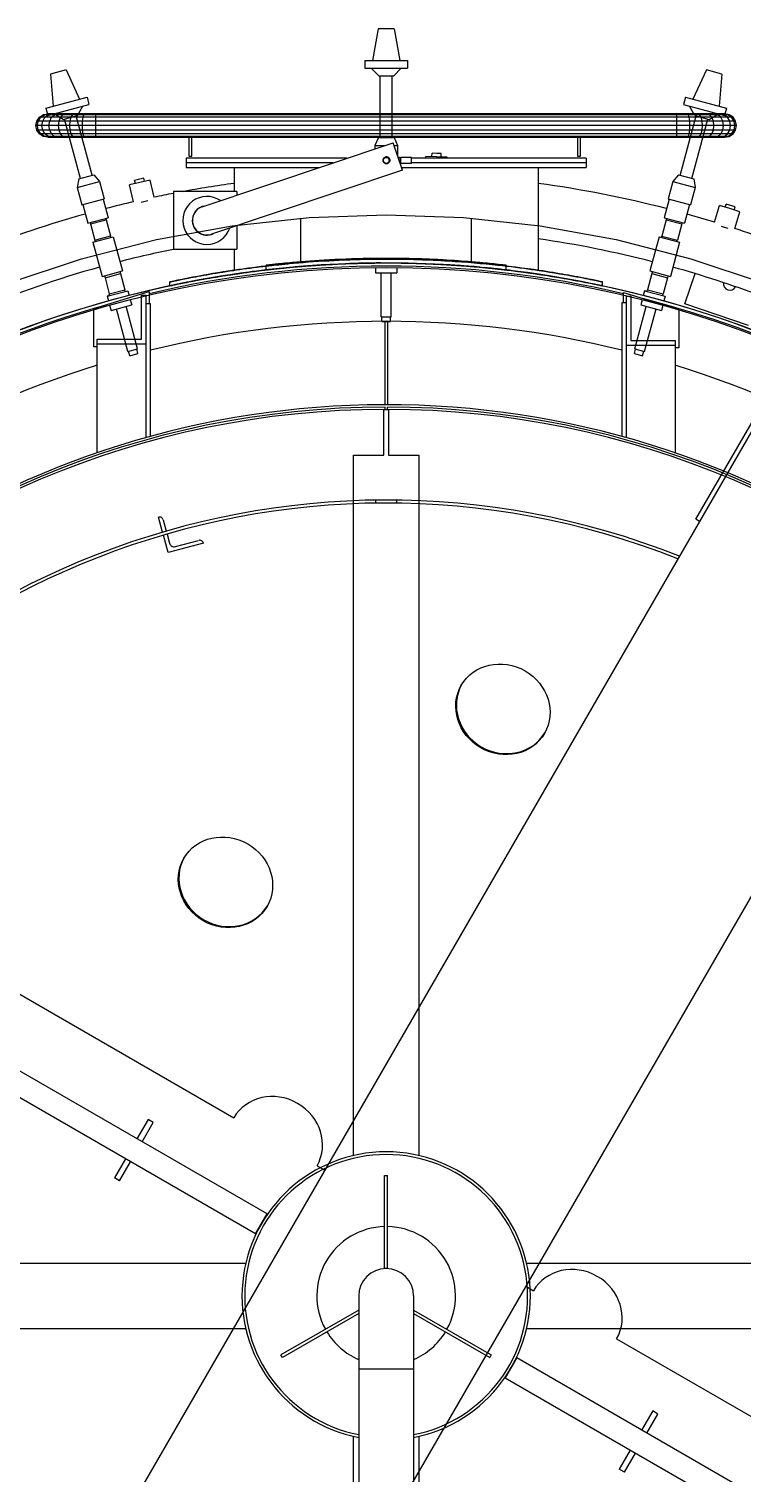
# Model space of a CAD drawing. Header units: metres. Extents: x 0 to 63075, y 0 to 44550.
# Drawn here: x 53980.2 to 54203, y 40315.3 to 40766.7 of the extents above; entities that cross this region are included whole.
import ezdxf

# ---------------------------------------------------------------- set-up
doc = ezdxf.new("R2010")
doc.units = ezdxf.units.M
doc.header["$LTSCALE"] = 75
for name, color, linetype in [('GSB', 7, 'Continuous'), ('ML6', 1, 'Continuous'), ('SL1', 8, 'Continuous')]:
    doc.layers.add(name, color=color, linetype=linetype)

# ---------------------------------------------------------------- blocks, each defined once
blk = doc.blocks.new('A$C6bae614f')
at = {"layer": 'SL1'}
for p, q in [((374353.6, 46291.3), (374342, 46225.4)), ((374387.3, 46291.3), (374353.6, 46291.3)), ((374387.3, 46291.3), (374398.9, 46225.4)), ((373704.2, 46205.8), (373671.7, 46197.1)), ((373704.2, 46205.8), (373732.4, 46145.2)), ((374326, 46225.4), (374414.9, 46225.4)), ((374326, 46225.4), (374326, 46209.6)), ((374326, 46209.6), (374414.9, 46209.6)), ((374354.9, 46193.6), (374339, 46209.6)), ((374386, 46193.6), (374401.9, 46209.6)), ((374414.9, 46225.4), (374414.9, 46209.6)), ((375036.7, 46205.8), (375008.5, 46145.1)), ((375069.2, 46197.1), (375036.7, 46205.8)), ((373671.7, 46197.1), (373677.5, 46130.4)), ((374354.9, 46193.6), (374386, 46193.6)), ((374358, 46065.5), (374357.8, 46193.6)), ((374382.9, 46065.5), (374383.2, 46193.6)), ((375069.2, 46197.1), (375063.3, 46130.4)), ((373662.1, 46126.3), (373747.9, 46149.3)), ((373747.9, 46149.3), (373752, 46134)), ((374993, 46149.3), (374988.9, 46134)), ((374993, 46149.3), (375078.8, 46126.3)), ((373648.7, 46107.4), (373656.6, 46112.7)), ((373651.7, 46107.4), (373659.4, 46112.7)), ((373656.6, 46112.7), (373666, 46114.6)), ((375081.5, 46112.7), (373656.6, 46112.7)), ((373659.4, 46112.7), (373668.5, 46114.6)), ((373660.3, 46107.4), (373667.5, 46112.7)), ((373662.1, 46126.3), (373666.1, 46111)), ((375074.9, 46114.6), (373666, 46114.6)), ((373666.1, 46111), (373752, 46134)), ((373667.5, 46112.7), (373675.9, 46114.6)), ((373674.3, 46107.4), (373680.5, 46112.7)), ((373698.2, 46103.1), (373678.7, 46114.4)), ((373680.5, 46112.7), (373687.8, 46114.6)), ((373692.9, 46107.4), (373697.8, 46112.7)), ((373697.8, 46112.7), (373703.6, 46114.6)), ((373698.2, 46103.1), (373728.2, 46111.1)), ((373715.1, 46107.4), (373718.5, 46112.7)), ((373718.5, 46112.7), (373722.6, 46114.6)), ((373728.2, 46111.1), (373739.5, 46130.7)), ((373739.9, 46107.4), (373741.6, 46112.7)), ((373741.6, 46112.7), (373743.7, 46114.6)), ((373766, 46065.8), (373766, 46114.6)), ((374974.9, 46107.4), (374974.9, 46114.6)), ((374988.9, 46134), (375074.7, 46111)), ((374999.2, 46112.7), (374997.2, 46114.6)), ((375001, 46107.4), (374999.2, 46112.7)), ((375012.7, 46111.1), (375001.4, 46130.6)), ((375012.7, 46111.1), (375042.7, 46103)), ((375022.4, 46112.7), (375018.3, 46114.6)), ((375025.8, 46107.4), (375022.4, 46112.7)), ((375043.1, 46112.7), (375037.3, 46114.6)), ((375042.7, 46103), (375062.2, 46114.3)), ((375048, 46107.4), (375043.1, 46112.7)), ((375060.4, 46112.7), (375053.1, 46114.6)), ((375066.6, 46107.4), (375060.4, 46112.7)), ((375073.4, 46112.7), (375065, 46114.6)), ((375081.5, 46112.7), (375072.4, 46114.6)), ((375080.6, 46107.4), (375073.4, 46112.7)), ((375078.8, 46126.3), (375074.7, 46111)), ((375084.3, 46112.7), (375074.9, 46114.6)), ((375089.2, 46107.4), (375081.5, 46112.7)), ((375081.5, 46112.7), (375084.3, 46112.7)), ((375092.2, 46107.4), (375084.3, 46112.7)), ((373641.6, 46090.2), (373643.4, 46099.5)), ((373643.4, 46080.9), (373641.6, 46090.2)), ((375099.3, 46090.1), (373641.6, 46090.2)), ((373643.4, 46099.5), (373648.7, 46107.4)), ((375097.5, 46099.5), (373643.4, 46099.5)), ((373648.7, 46072.9), (373643.4, 46080.9)), ((375097.5, 46080.8), (373643.4, 46080.9)), ((373644.7, 46090.2), (373646.5, 46099.5)), ((373646.5, 46080.9), (373644.7, 46090.2)), ((373646.5, 46099.5), (373651.7, 46107.4)), ((373651.7, 46072.9), (373646.5, 46080.9)), ((375092.2, 46107.4), (373648.7, 46107.4)), ((373653.9, 46090.2), (373655.6, 46099.5)), ((373655.6, 46080.9), (373653.9, 46090.2)), ((373655.6, 46099.5), (373660.3, 46107.4)), ((373660.3, 46072.9), (373655.6, 46080.9)), ((373668.7, 46090.2), (373670.2, 46099.5)), ((373670.2, 46080.9), (373668.7, 46090.2)), ((373670.2, 46099.5), (373674.3, 46107.4)), ((373674.3, 46072.9), (373670.2, 46080.9)), ((373688.4, 46090.2), (373689.6, 46099.5)), ((373689.6, 46080.9), (373688.4, 46090.2)), ((373689.6, 46099.5), (373692.9, 46107.4)), ((373692.9, 46072.9), (373689.6, 46080.9)), ((373734.3, 45980.1), (373700.9, 46103.8)), ((373712, 46090.2), (373712.8, 46099.5)), ((373712.8, 46080.9), (373712, 46090.2)), ((373712.8, 46099.5), (373715.1, 46107.4)), ((373715.1, 46072.9), (373712.8, 46080.9)), ((373758.4, 45986.6), (373725.5, 46110.4)), ((373738.3, 46090.2), (373738.7, 46099.5)), ((373738.7, 46080.9), (373738.3, 46090.2)), ((373738.7, 46099.5), (373739.9, 46107.4)), ((373739.9, 46072.9), (373738.7, 46080.9)), ((374974.9, 46099.5), (374974.9, 46107.4)), ((374974.9, 46065.8), (374974.9, 46099.5)), ((374982.5, 45986.5), (375015.4, 46110.4)), ((375002.2, 46099.5), (375001, 46107.4)), ((375001, 46072.9), (375002.2, 46080.8)), ((375002.6, 46090.1), (375002.2, 46099.5)), ((375002.2, 46080.8), (375002.6, 46090.1)), ((375006.5, 45980.1), (375040, 46103.8)), ((375028.1, 46099.5), (375025.8, 46107.4)), ((375025.8, 46072.9), (375028.1, 46080.8)), ((375028.9, 46090.1), (375028.1, 46099.5)), ((375028.1, 46080.8), (375028.9, 46090.1)), ((375051.3, 46099.5), (375048, 46107.4)), ((375048, 46072.9), (375051.3, 46080.8)), ((375052.5, 46090.1), (375051.3, 46099.5)), ((375051.3, 46080.8), (375052.5, 46090.1)), ((375070.7, 46099.5), (375066.6, 46107.4)), ((375066.6, 46072.9), (375070.7, 46080.8)), ((375072.2, 46090.1), (375070.7, 46099.5)), ((375070.7, 46080.8), (375072.2, 46090.1)), ((375085.3, 46099.5), (375080.6, 46107.4)), ((375080.6, 46072.9), (375085.3, 46080.8)), ((375087, 46090.1), (375085.3, 46099.5)), ((375085.3, 46080.8), (375087, 46090.1)), ((375094.4, 46099.5), (375089.2, 46107.4)), ((375089.2, 46072.9), (375094.4, 46080.8)), ((375097.5, 46099.5), (375092.2, 46107.4)), ((375092.2, 46072.9), (375097.5, 46080.8)), ((375096.2, 46090.1), (375094.4, 46099.5)), ((375094.4, 46080.8), (375096.2, 46090.1)), ((375099.3, 46090.1), (375097.5, 46099.5)), ((375097.5, 46080.8), (375099.3, 46090.1)), ((373656.6, 46067.7), (373648.7, 46072.9)), ((375092.2, 46072.9), (373648.7, 46072.9)), ((373659.4, 46067.7), (373651.7, 46072.9)), ((373666, 46065.8), (373656.6, 46067.7)), ((375084.3, 46067.6), (373656.6, 46067.7)), ((373668.5, 46065.8), (373659.4, 46067.7)), ((373667.5, 46067.7), (373660.3, 46072.9)), ((373666, 46065.8), (375074.9, 46065.8)), ((373675.9, 46065.8), (373667.5, 46067.7)), ((373680.5, 46067.7), (373674.3, 46072.9)), ((373687.8, 46065.8), (373680.5, 46067.7)), ((373697.8, 46067.7), (373692.9, 46072.9)), ((373703.6, 46065.8), (373697.8, 46067.7)), ((373718.5, 46067.7), (373715.1, 46072.9)), ((373722.6, 46065.8), (373718.5, 46067.7)), ((373741.6, 46067.7), (373739.9, 46072.9)), ((373743.7, 46065.8), (373741.6, 46067.7)), ((373959.6, 46065.8), (373959.6, 46026.7)), ((373966, 46026.7), (373966, 46065.8)), ((373987.8, 45921.2), (374385.1, 46054.5)), ((374354.1, 46065.5), (374346.6, 46048.8)), ((374354.1, 46065.5), (374386.8, 46065.5)), ((374404.3, 45997.3), (374385.1, 46054.5)), ((374386.8, 46065.5), (374394.3, 46048.8)), ((374768.6, 46065.8), (374768.6, 46026.7)), ((374774.9, 46026.7), (374774.9, 46065.8)), ((374997.2, 46065.8), (374999.2, 46067.6)), ((374999.2, 46067.6), (375001, 46072.9)), ((375018.3, 46065.8), (375022.4, 46067.6)), ((375022.4, 46067.6), (375025.8, 46072.9)), ((375037.3, 46065.8), (375043.1, 46067.6)), ((375043.1, 46067.6), (375048, 46072.9)), ((375053.1, 46065.8), (375060.4, 46067.6)), ((375060.4, 46067.6), (375066.6, 46072.9)), ((375065, 46065.8), (375073.4, 46067.6)), ((375072.4, 46065.8), (375081.5, 46067.6)), ((375073.4, 46067.6), (375080.6, 46072.9)), ((375074.9, 46065.8), (375084.3, 46067.6)), ((375081.5, 46067.6), (375089.2, 46072.9)), ((375084.3, 46067.6), (375092.2, 46072.9)), ((374288.6, 46022.1), (373953.9, 46022.1)), ((373953.9, 46022.1), (373953.9, 46003.1)), ((373959.6, 46026.7), (373966, 46026.7)), ((374346.6, 46048.8), (374368.2, 46048.8)), ((374346.6, 46048.8), (374346.6, 46041.6)), ((374376.8, 46017.6), (374376.8, 46021.8)), ((374387, 46048.8), (374394.3, 46048.8)), ((374394.3, 46048.8), (374394.3, 46026.9)), ((374396.1, 46023.8), (374395.4, 46023.8)), ((374396.1, 46023.8), (374400.6, 46023.8)), ((374423.3, 46023.8), (374400.6, 46023.8)), ((374423.3, 46011.3), (374423.3, 46023.8)), ((374786.9, 46022.1), (374423.3, 46022.1)), ((374453.1, 46022.1), (374453.2, 46025.9)), ((374497.2, 46024.4), (374453.2, 46025.9)), ((374465.6, 46025.5), (374465.8, 46032.5)), ((374475.5, 46032.1), (374465.8, 46032.5)), ((374485.1, 46031.8), (374475.5, 46032.1)), ((374484.9, 46024.8), (374485.1, 46031.8)), ((374497.1, 46022.1), (374497.2, 46024.4)), ((374768.6, 46026.7), (374774.9, 46026.7)), ((374786.9, 46022.1), (374786.9, 46003.1)), ((374260.2, 46012.6), (373953.9, 46012.6)), ((373953.9, 46003.1), (374231.8, 46003.1)), ((374404.3, 45997.3), (374007, 45864)), ((374053.9, 46003.1), (374053.9, 45952.6)), ((374364, 46017.6), (374364.3, 46017.6)), ((374364.3, 46020.2), (374364.3, 46017.6)), ((374376.8, 46017.6), (374378, 46017.6)), ((374400.6, 46011.3), (374399.6, 46011.3)), ((374401.2, 46017.6), (374400.5, 46017.6)), ((374423.3, 46011.3), (374400.6, 46011.3)), ((374402.3, 46003.1), (374786.9, 46003.1)), ((374786.9, 46012.6), (374423.3, 46012.6)), ((374686.9, 46003.1), (374686.9, 45788.9)), ((373730.6, 45979.1), (373727.6, 45961.1)), ((373727.6, 45961.1), (373773.7, 45973.4)), ((373727.6, 45961.1), (373737.2, 45925.3)), ((373730.6, 45979.1), (373762.1, 45987.6)), ((373762.1, 45987.6), (373773.7, 45973.4)), ((373773.7, 45973.4), (373783.3, 45937.6)), ((373879.4, 45976.5), (373836.6, 45966.5)), ((373844.7, 45931.5), (373836.6, 45966.5)), ((373865.9, 45980.5), (373847, 45976.1)), ((373848.6, 45969.3), (373847, 45976.1)), ((373867.4, 45973.7), (373865.9, 45980.5)), ((373887.7, 45941), (373879.4, 45976.5)), ((374967.1, 45973.4), (374957.5, 45937.6)), ((374978.8, 45987.5), (374967.1, 45973.4)), ((374967.1, 45973.4), (375013.3, 45961)), ((374978.8, 45987.5), (375010.3, 45979.1)), ((375013.3, 45961), (375003.7, 45925.2)), ((375010.3, 45979.1), (375013.3, 45961)), ((373737.2, 45925.3), (373783.3, 45937.6)), ((373781.5, 45937.1), (373791.9, 45898.4)), ((373860.5, 45931), (373874.7, 45934.3)), ((373927.7, 45952.6), (373927.7, 45832.6)), ((374059.7, 45952.6), (373927.7, 45952.6)), ((374059.7, 45952.6), (374059.7, 45945.3)), ((374959.4, 45937.1), (374949, 45898.3)), ((374957.5, 45937.6), (375003.7, 45925.2)), ((373739, 45925.7), (373749.4, 45887)), ((374209.9, 45898.5), (374370.4, 45904.2)), ((374370.4, 45904.2), (374531, 45898.5)), ((375001.9, 45925.7), (374991.5, 45886.9)), ((375053.8, 45889.2), (375064.2, 45923.6)), ((375085.3, 45917.2), (375064.2, 45923.6)), ((375076, 45920.1), (375078.1, 45926.7)), ((375096.6, 45921.1), (375078.1, 45926.7)), ((375106.3, 45910.8), (375085.3, 45917.2)), ((375094.5, 45914.4), (375096.6, 45921.1)), ((375095.7, 45876), (375106.3, 45910.8)), ((373749.4, 45887), (373791.9, 45898.4)), ((373754.7, 45888.4), (373755.3, 45885.4)), ((373755.3, 45885.4), (373787.6, 45894.1)), ((373755.3, 45885.4), (373764.4, 45851.6)), ((373786.6, 45896.9), (373787.6, 45894.1)), ((373787.6, 45894.1), (373796.6, 45860.3)), ((373892.2, 45852.8), (374050.2, 45881.3)), ((374050.2, 45881.3), (374209.9, 45898.5)), ((374059.7, 45881.7), (374059.7, 45832.6)), ((374192.6, 45806.4), (374192.6, 45896.7)), ((374531, 45898.5), (374690.6, 45881.3)), ((374548.2, 45806.4), (374548.2, 45896.6)), ((374690.6, 45881.3), (374848.7, 45852.8)), ((374953.3, 45894), (374944.3, 45860.2)), ((374949, 45898.3), (374991.5, 45886.9)), ((374954.3, 45896.9), (374953.3, 45894)), ((374953.3, 45894), (374985.6, 45885.4)), ((374985.6, 45885.4), (374976.5, 45851.6)), ((374986.1, 45888.4), (374985.6, 45885.4)), ((375067.2, 45880.9), (375073.6, 45879)), ((375073.6, 45879), (375081.1, 45876.7)), ((373736.5, 45813.1), (373892.2, 45852.8)), ((373760, 45847.4), (373802.5, 45858.7)), ((373760, 45847.4), (373779.1, 45776.2)), ((373764.4, 45851.6), (373796.6, 45860.3)), ((373765.3, 45848.8), (373764.4, 45851.6)), ((373797.2, 45857.3), (373796.6, 45860.3)), ((373802.5, 45858.7), (373821.6, 45787.6)), ((374848.7, 45852.8), (375004.3, 45813.1)), ((374938.4, 45858.7), (374919.3, 45787.6)), ((374938.4, 45858.7), (374980.9, 45847.3)), ((374943.7, 45857.3), (374944.3, 45860.2)), ((374944.3, 45860.2), (374976.5, 45851.6)), ((374980.9, 45847.3), (374961.8, 45776.2)), ((374975.5, 45848.7), (374976.5, 45851.6)), ((373584.1, 45762.4), (373736.5, 45813.1)), ((373927.7, 45832.6), (374059.7, 45832.6)), ((374053.9, 45832.6), (374053.9, 45788.9)), ((375004.3, 45813.1), (375156.7, 45762.4)), ((373779.1, 45776.2), (373821.6, 45787.6)), ((373785.3, 45773.5), (373817.6, 45782.2)), ((373816.3, 45786.2), (373817.6, 45782.2)), ((373817.6, 45782.2), (373826.6, 45748.4)), ((374053.9, 45780.8), (374053.9, 45780.8)), ((374063.5, 45782.2), (374063.3, 45782.2)), ((374063.5, 45782.2), (374063.5, 45782.2)), ((374120.4, 45789.7), (374120.4, 45799.2)), ((374192.6, 45796.9), (374192.6, 45796.9)), ((374348.2, 45794.6), (374348.2, 45783.7)), ((374348.2, 45794.6), (374348.2, 45783.7)), ((374348.2, 45783.7), (374392.7, 45783.7)), ((374359.8, 45692.4), (374359.8, 45783.7)), ((374381.1, 45692.4), (374381.1, 45783.7)), ((374392.7, 45794.6), (374392.7, 45783.7)), ((374392.7, 45794.6), (374392.7, 45783.7)), ((374548.2, 45796.9), (374548.2, 45796.9)), ((374576.3, 45803.9), (374576.3, 45803.9)), ((374613.5, 45790.4), (374615.7, 45790.2)), ((374620.4, 45789.6), (374620.4, 45799.2)), ((374923.3, 45782.1), (374914.3, 45748.3)), ((374919.3, 45787.6), (374961.8, 45776.2)), ((374924.6, 45786.1), (374923.3, 45782.1)), ((374923.3, 45782.1), (374955.6, 45773.5)), ((374992.1, 45719), (375013.5, 45782)), ((373784.4, 45777.6), (373785.3, 45773.5)), ((373785.3, 45773.5), (373794.3, 45739.7)), ((373920.5, 45764.8), (373920.4, 45764.8)), ((373920.4, 45756.6), (373920.4, 45764.8)), ((374045.4, 45779.5), (374045.4, 45779.6)), ((374695.4, 45779.5), (374695.4, 45779.5)), ((374820.4, 45756.6), (374820.4, 45764.7)), ((374820.4, 45756.6), (374820.6, 45756.6)), ((374955.6, 45773.5), (374946.5, 45739.7)), ((374956.5, 45777.6), (374955.6, 45773.5)), ((373762, 45709.5), (373877, 45744.5)), ((373789.9, 45734.9), (373832.9, 45746.4)), ((373795.4, 45736.4), (373789.9, 45734.9)), ((373789.9, 45734.9), (373792.5, 45725.1)), ((373789.9, 45734.9), (373792.5, 45725.1)), ((373794.3, 45739.7), (373826.6, 45748.4)), ((373795.4, 45736.4), (373794.3, 45739.7)), ((373827.3, 45744.9), (373826.6, 45748.4)), ((373827.3, 45744.9), (373832.9, 45746.4)), ((373832.9, 45746.4), (373835.5, 45736.6)), ((373832.9, 45746.4), (373835.5, 45736.6)), ((373838, 45727.5), (373840.8, 45717)), ((373838, 45727.5), (373840.8, 45717)), ((373861.2, 45645.4), (373861.2, 45737.5)), ((373861.2, 45737.5), (373870.7, 45737.5)), ((373870.7, 45440.7), (373870.7, 45737.5)), ((373877, 45744.5), (373877, 45719.2)), ((374860.6, 45721.5), (374860.6, 45443.3)), ((374870.2, 45721.5), (374860.6, 45721.5)), ((374864.2, 45721.5), (374864.2, 45742.4)), ((374864.2, 45742.4), (374979.2, 45707.4)), ((374870.2, 45735), (374879.7, 45735)), ((374870.2, 45440.6), (374870.2, 45735)), ((374879.7, 45735), (374879.7, 45642.9)), ((374902.9, 45727.4), (374900.1, 45716.9)), ((374902.9, 45727.4), (374900.1, 45716.9)), ((374908, 45746.4), (374905.4, 45736.6)), ((374908, 45746.4), (374905.4, 45736.6)), ((374908, 45746.4), (374951, 45734.9)), ((374913.5, 45744.9), (374908, 45746.4)), ((374913.5, 45744.9), (374914.3, 45748.3)), ((374914.3, 45748.3), (374946.5, 45739.7)), ((374945.4, 45736.4), (374946.5, 45739.7)), ((374945.4, 45736.4), (374951, 45734.9)), ((374951, 45734.9), (374948.4, 45725.1)), ((374951, 45734.9), (374948.4, 45725.1)), ((373762, 45629.5), (373762, 45709.5)), ((373795, 45716), (373797.8, 45705.4)), ((373795, 45716), (373797.8, 45705.4)), ((373797.8, 45705.4), (373840.8, 45717)), ((373832.6, 45620.2), (373809, 45708.4)), ((373853.2, 45625.7), (373829.6, 45714)), ((373880.2, 45719.2), (373870.7, 45719.2)), ((373880.2, 45443.3), (373880.2, 45719.2)), ((374359.8, 45692.4), (374381.1, 45692.4)), ((374361.7, 45682.4), (374361.7, 45692.4)), ((374379.2, 45682.4), (374379.2, 45692.4)), ((374887.7, 45625.7), (374911.3, 45713.9)), ((374900.1, 45716.9), (374943.1, 45705.4)), ((374908.2, 45620.2), (374931.9, 45708.4)), ((374945.9, 45715.9), (374943.1, 45705.4)), ((374945.9, 45715.9), (374943.1, 45705.4)), ((374979.2, 45707.4), (374979.2, 45627.4)), ((375124.6, 45674), (374992.1, 45719)), ((374361.7, 45682.4), (374379.2, 45682.4)), ((374367.3, 45682.7), (374367.3, 45509.2)), ((374373.6, 45509.2), (374373.6, 45682.7)), ((375235.9, 45636.2), (373486.8, 42606.9)), ((373769.1, 45645.4), (373861.2, 45645.4)), ((373769.1, 45409.1), (373769.1, 45645.4)), ((373769.1, 45635.9), (373870.7, 45635.9)), ((374870.2, 45633.4), (374971.8, 45633.4)), ((374879.7, 45642.9), (374971.8, 45642.9)), ((374971.8, 45642.9), (374971.8, 45409)), ((373769.1, 45629.5), (373762, 45629.5)), ((373832.6, 45620.2), (373853.2, 45625.7)), ((373837.1, 45611.1), (373834.5, 45620.7)), ((373837.1, 45611.1), (373853.9, 45615.6)), ((373853.9, 45615.6), (373851.4, 45625.2)), ((374886.9, 45615.5), (374889.5, 45625.2)), ((374886.9, 45615.5), (374903.8, 45611)), ((374887.7, 45625.7), (374908.2, 45620.2)), ((374903.8, 45611), (374906.4, 45620.7)), ((374979.2, 45627.4), (374971.8, 45627.4)), ((375015, 45270.6), (375215.2, 45617.4)), ((374365.7, 45499.5), (374375.2, 45499.5)), ((374365.7, 45404.2), (374365.7, 45499.5)), ((374368, 45499.5), (374368, 45504.2)), ((374372.8, 45504.2), (374372.8, 45499.5)), ((374375.2, 45499.5), (374375.2, 45404.2)), ((375654.2, 45394.7), (373905.1, 42365.4)), ((374302.1, 43946.4), (374302.2, 45404.2)), ((374302.2, 45404.2), (374365.7, 45404.2)), ((374375.2, 45404.2), (374438.7, 45404.2)), ((374438.7, 45404.2), (374438.6, 43946.4)), ((374347.9, 45310.4), (374347.9, 45304.1)), ((374392.9, 45304.1), (374392.9, 45310.4)), ((373905, 45243.9), (373896.7, 45275)), ((373906.5, 45269.3), (373912.7, 45246.1)), ((375022.3, 45266.4), (375015, 45270.6)), ((373914.4, 45240), (373919.5, 45220.8)), ((373916.4, 45201.4), (373906.7, 45237.7)), ((373990, 45221.1), (373916.4, 45201.4)), ((373931.7, 45213.8), (373980.2, 45226.7)), ((374122.6, 43825.2), (372953.7, 44500.1)), ((374098.5, 43783.3), (372929.5, 44458.3)), ((373603, 44285.1), (374053.3, 44025)), ((373874.8, 44021.2), (373851.8, 43981.5)), ((373862.8, 43975.2), (373885.8, 44014.9)), ((373885.8, 44014.9), (373874.8, 44021.2)), ((373827.7, 43939.7), (373804.8, 43900)), ((373815.8, 43893.6), (373838.7, 43933.3)), ((374226.5, 43925), (374242.5, 43915.8)), ((373815.8, 43893.6), (373804.8, 43900)), ((374367.2, 43905.1), (374373.5, 43905.1)), ((374367.2, 43711.4), (374367.2, 43905.1)), ((374373.5, 43711.4), (374373.5, 43905.1)), ((374098.5, 43783.3), (374122.6, 43825.2)), ((372620.4, 43722.6), (374078.2, 43722.5)), ((374373.5, 43711.4), (374367.2, 43711.4)), ((374662.5, 43722.5), (376120.4, 43722.4)), ((374313.2, 43654.2), (374313.2, 42274.1)), ((374427.5, 43654.2), (374427.5, 42274.1)), ((374660.8, 43674.3), (374676.8, 43665)), ((374313.2, 43624.9), (374151.5, 43531.6)), ((374313.2, 43617.6), (374154.7, 43526.1)), ((374427.5, 43624.9), (374589.2, 43531.6)), ((374427.5, 43617.6), (374586, 43526.1)), ((374078.2, 43586), (372620.4, 43586)), ((376120.4, 43585.9), (374662.5, 43586)), ((374850, 43565), (375300.3, 43305)), ((374154.7, 43526.1), (374151.5, 43531.6)), ((374589.2, 43531.6), (374586, 43526.1)), ((374427.5, 43501.8), (374313.2, 43501.8)), ((374642.2, 43525.1), (374618.1, 43483.3)), ((375811.2, 42850.2), (374642.2, 43525.1)), ((375787.1, 42808.4), (374618.1, 43483.3)), ((374925, 43414.8), (374902, 43375.1)), ((374913, 43368.8), (374936, 43408.5)), ((374936, 43408.5), (374925, 43414.8)), ((374302.1, 42274.1), (374302.1, 43362.1)), ((374438.6, 43362.1), (374438.6, 42274.1)), ((374877.9, 43333.3), (374855, 43293.6)), ((374866, 43287.3), (374888.9, 43327)), ((374866, 43287.3), (374855, 43293.6))]:
    blk.add_line(p, q, dxfattribs=at)
for centre, radius in [((374370.6, 46017.6), 6.25), ((374370.4, 43654.2), 2150), ((374370.4, 43654.2), 2140.5)]:
    blk.add_circle(centre, radius, dxfattribs=at)
for centre, radius, start, end in [((374371, 46018), 7.07, 266.4501, 288.4989), ((374370.4, 43654.2), 2337.1, 97.7811, 100.4527), ((374370.4, 43654.2), 2337.1, 75.5375, 82.2151), ((374370.4, 43654.2), 2337.1, 102.9982, 104.4588), ((374370.4, 43654.2), 2337.1, 100.9176, 101.9194), ((373997.4, 45892.6), 50, 55.6498, 341.4509), ((374370.4, 43654.2), 2337.1, 105.5374, 116.9194), ((373997.4, 45892.6), 30.5, 99.9872, 297.1135), ((373997.4, 45892.6), 30.2, 108.5503, 288.5503), ((374370.4, 43654.2), 2337.1, 72.9982, 74.4588), ((374370.4, 43654.2), 2337.1, 68.1208, 71.9194), ((374370.4, 43654.2), 2222.8, 75.5651, 81.8123), ((374370.4, 43654.2), 2222.8, 101.4819, 104.4311), ((374369.5, 43649.5), 2164.3, 88.0096, 88.329), ((374370.4, 43654.2), 2150, 350.9962, 178.8135), ((374370.4, 43654.2), 2222.8, 105.5651, 119.4311), ((374370.4, 43654.2), 2143.5, 76.6809, 103.3057), ((374381.4, 43556.9), 2248, 96.1433, 96.6667), ((374373.8, 43621.1), 2192.8, 95.1529, 96.4361), ((374378.6, 43561.2), 2252.9, 94.7359, 95.1371), ((374362.8, 43743.5), 2060.4, 94.7363, 95.1751), ((374370.2, 43652.6), 2151.7, 84.8036, 87.2645), ((374375.1, 43732.3), 2071.8, 86.225, 86.6726), ((374362.1, 43561.2), 2252.9, 84.8599, 85.2604), ((374367.4, 43620.5), 2193.4, 84.6642, 85.271), ((374366.8, 43620.2), 2193.7, 83.5529, 84.5192), ((374374.9, 43699.3), 2104.7, 83.5668, 84.5083), ((374363.4, 43592), 2212.7, 83.1799, 83.4332), ((374399.6, 43849.8), 1952.3, 81.6479, 81.8075), ((374370.4, 43654.2), 2222.8, 69.4626, 74.4311), ((374533.1, 44433.1), 1354.3, 77.7491, 78.1189), ((375085.6, 45761.1), 13.5, 170.5872, 331.909), ((374370.4, 43654.2), 2143.5, 350.9687, 75.5738), ((374370.4, 43654.2), 2143.5, 106.3021, 165.1114), ((374370.4, 43654.2), 2028.5, 76.0134, 103.9828), ((374370.4, 43654.2), 2028.5, 107.2423, 162.472), ((374370.4, 43654.2), 2028.5, 17.5242, 72.754), ((374370.4, 43654.2), 1855, 311.9258, 226.0971), ((374370.4, 43654.2), 1850, 90.0718, 179.9244), ((374370.4, 43654.2), 1845.2, 90.072, 179.9242), ((374370.4, 43654.2), 1850, 0.0718, 89.9244), ((374370.4, 43654.2), 1845.2, 0.072, 89.9242), ((374370.4, 43654.2), 1656.3, 68.3819, 51.6144), ((374370.4, 43654.2), 1650, 68.4144, 51.5819), ((373898.8, 45267.2), 8, 14.9981, 104.9981), ((373929.2, 45223.4), 10, 194.9981, 284.9981), ((373982.3, 45219), 8, 14.9981, 104.9981), ((374370.4, 43654.2), 300, 280.9801, 259.0162), ((374370.4, 43654.2), 294.3, 281.1943, 258.8019), ((374370.4, 43654.2), 144.3, 91.2586, 208.7376), ((374370.4, 43654.2), 144.3, 331.2586, 88.7376), ((374370.4, 43654.2), 57.1, 359.9981, 179.9981), ((374370.4, 43654.2), 144.3, 211.2586, 246.672), ((374370.4, 43654.2), 144.3, 293.3242, 328.7376)]:
    blk.add_arc(centre, radius, start, end, dxfattribs=at)
for centre, major_axis, ratio, start_param, end_param in [((374396.1, 46017.6), (0, 6.25), 0.704416, 4.712389, 6.283185), ((374400.6, 46017.6), (0, -6.25), 0.086824, 1.570796, 3.141593), ((374370.6, 46011.4), (6.25, 0), 0.302029, 2.276963, 2.334974), ((374370.6, 46011.4), (6.25, 0), 0.302029, 0.676906, 0.864629), ((374396.1, 46017.6), (0, 6.25), 0.704416, 3.870248, 4.712389), ((374396.1, 46017.6), (0, -6.25), 0.704416, 0.728655, 1.570796), ((374400.6, 46017.6), (0, -6.25), 0.086824, 0, 1.570796), ((374614.6, 44877.2), (86.6, -50), 0.92388, 3.154744, 6.270034), ((374037.2, 44517.2), (86.6, -50), 0.92388, 3.154744, 6.270034), ((374139.9, 43975), (-86.6, 50), 0.92388, 3.141593, 6.283185), ((374763.4, 43615), (-86.6, 50), 0.92388, 3.141593, 6.283185)]:
    blk.add_ellipse(centre, major_axis=major_axis, ratio=ratio, start_param=start_param, end_param=end_param, dxfattribs=at)
for centre in [(374613.4, 44875.1), (374036, 44515.1)]:
    blk.add_ellipse(centre, major_axis=(86.6, -50), ratio=0.92388, dxfattribs=at)
for points, knots in [([(374373.2, 46011.3), (374374.5, 46011.7), (374375.7, 46012.6), (374376.5, 46013.7), (374376.8, 46014.1), (374377, 46014.4), (374377.2, 46014.8), (374377.9, 46016), (374378.1, 46017.5), (374377.9, 46018.9), (374377.9, 46019.3), (374377.7, 46019.8), (374377.6, 46020.2), (374377.2, 46021.5), (374376.3, 46022.7), (374375.2, 46023.5), (374374.9, 46023.8), (374374.5, 46024), (374374.1, 46024.2), (374372.9, 46024.8), (374371.4, 46025.1), (374370.1, 46024.9), (374369.6, 46024.8), (374369.2, 46024.7), (374368.7, 46024.6), (374367.5, 46024.2), (374366.3, 46023.3), (374365.4, 46022.2), (374365.1, 46021.8), (374364.9, 46021.5), (374364.7, 46021.1), (374364.1, 46019.9), (374363.8, 46018.4), (374364, 46017), (374364.1, 46016.6), (374364.2, 46016.1), (374364.3, 46015.7), (374364.7, 46014.4), (374365.6, 46013.2), (374366.7, 46012.4), (374367.1, 46012.1), (374367.5, 46011.9), (374367.8, 46011.7), (374369, 46011.1), (374370.5, 46010.8), (374371.9, 46011), (374372.3, 46011.1), (374372.8, 46011.2), (374373.2, 46011.3)], [-42.355672, -42.355672, -42.355672, -42.355672, -38.384623, -38.384623, -38.384623, -37.06094, -37.06094, -37.06094, -33.0903, -33.0903, -33.0903, -31.766754, -31.766754, -31.766754, -27.796114, -27.796114, -27.796114, -26.472567, -26.472567, -26.472567, -22.501519, -22.501519, -22.501519, -21.177836, -21.177836, -21.177836, -17.206787, -17.206787, -17.206787, -15.883104, -15.883104, -15.883104, -11.912465, -11.912465, -11.912465, -10.588918, -10.588918, -10.588918, -6.618278, -6.618278, -6.618278, -5.294732, -5.294732, -5.294732, -1.323683, -1.323683, -1.323683, 0, 0, 0, 0]), ([(374373.2, 46011.3), (374371.9, 46010.8), (374370.4, 46010.8), (374369.1, 46011.2), (374368.7, 46011.3), (374368.2, 46011.5), (374367.8, 46011.7), (374366.6, 46012.2), (374365.6, 46013.3), (374364.9, 46014.5), (374364.7, 46014.9), (374364.5, 46015.3), (374364.3, 46015.7), (374363.9, 46017), (374363.9, 46018.5), (374364.2, 46019.8), (374364.3, 46020.3), (374364.5, 46020.7), (374364.7, 46021.1), (374365.3, 46022.3), (374366.3, 46023.3), (374367.5, 46024), (374367.9, 46024.3), (374368.3, 46024.4), (374368.7, 46024.6), (374370, 46025), (374371.5, 46025.1), (374372.8, 46024.7), (374373.3, 46024.6), (374373.7, 46024.4), (374374.1, 46024.2), (374375.3, 46023.7), (374376.4, 46022.6), (374377.1, 46021.4), (374377.3, 46021), (374377.5, 46020.6), (374377.6, 46020.2), (374378.1, 46018.9), (374378.1, 46017.4), (374377.7, 46016.1), (374377.6, 46015.6), (374377.4, 46015.2), (374377.2, 46014.8), (374376.7, 46013.6), (374375.6, 46012.6), (374374.4, 46011.9), (374374, 46011.6), (374373.6, 46011.5), (374373.2, 46011.3)], [0, 0, 0, 0, 3.971049, 3.971049, 3.971049, 5.294732, 5.294732, 5.294732, 9.265371, 9.265371, 9.265371, 10.588918, 10.588918, 10.588918, 14.559558, 14.559558, 14.559558, 15.883104, 15.883104, 15.883104, 19.854153, 19.854153, 19.854153, 21.177836, 21.177836, 21.177836, 25.148885, 25.148885, 25.148885, 26.472567, 26.472567, 26.472567, 30.443207, 30.443207, 30.443207, 31.766754, 31.766754, 31.766754, 35.737394, 35.737394, 35.737394, 37.06094, 37.06094, 37.06094, 41.031989, 41.031989, 41.031989, 42.355672, 42.355672, 42.355672, 42.355672]), ([(374366.4, 46023.2), (374366, 46022.9), (374365.7, 46022.6), (374365.4, 46022.2), (374365.1, 46021.8), (374364.9, 46021.5), (374364.7, 46021.1)], [23.86288, 23.86288, 23.86288, 23.86288, 25.191261, 25.191261, 25.191261, 26.514032, 26.514032, 26.514032, 26.514032]), ([(374371.5, 46024.9), (374371, 46025), (374370.5, 46025), (374370.1, 46024.9), (374369.6, 46024.8), (374369.2, 46024.7), (374368.7, 46024.6)], [18.562265, 18.562265, 18.562265, 18.562265, 19.88737, 19.88737, 19.88737, 21.211575, 21.211575, 21.211575, 21.211575]), ([(374376.2, 46022.6), (374375.9, 46022.9), (374375.6, 46023.2), (374375.2, 46023.5), (374374.9, 46023.8), (374374.5, 46024), (374374.1, 46024.2)], [13.255983, 13.255983, 13.255983, 13.255983, 14.583757, 14.583757, 14.583757, 15.907739, 15.907739, 15.907739, 15.907739]), ([(374364, 46018.4), (374364, 46018), (374364, 46017.5), (374364, 46017), (374364.1, 46016.6), (374364.2, 46016.1), (374364.3, 46015.7)], [29.170011, 29.170011, 29.170011, 29.170011, 30.494319, 30.494319, 30.494319, 31.817698, 31.817698, 31.817698, 31.817698]), ([(374365.7, 46013.3), (374366, 46013), (374366.3, 46012.7), (374366.7, 46012.4), (374367.1, 46012.1), (374367.5, 46011.9), (374367.8, 46011.7)], [34.469326, 34.469326, 34.469326, 34.469326, 35.7971, 35.7971, 35.7971, 37.121082, 37.121082, 37.121082, 37.121082]), ([(374375.5, 46012.6), (374375.9, 46013), (374376.2, 46013.3), (374376.5, 46013.7), (374376.8, 46014.1), (374377, 46014.4), (374377.2, 46014.8)], [2.614808, 2.614808, 2.614808, 2.614808, 3.977918, 3.977918, 3.977918, 5.300689, 5.300689, 5.300689, 5.300689]), ([(374378, 46017.5), (374378, 46017.9), (374378, 46018.4), (374377.9, 46018.9), (374377.9, 46019.3), (374377.7, 46019.8), (374377.6, 46020.2)], [7.956668, 7.956668, 7.956668, 7.956668, 9.280976, 9.280976, 9.280976, 10.604355, 10.604355, 10.604355, 10.604355]), ([(373920.4, 45764.8), (373919.8, 45764.6), (373931.7, 45767.3), (373954.7, 45771.8), (373966.2, 45774.1), (373980.5, 45776.8), (373997, 45779.7), (374013.6, 45782.6), (374032.3, 45785.7), (374052.2, 45788.7), (374086.9, 45793.9), (374130, 45799.4), (374177.4, 45803.6), (374204.5, 45806.1), (374233, 45808.1), (374261.9, 45809.5), (374290.9, 45811), (374320.3, 45811.8), (374348.8, 45812.2), (374356, 45812.2), (374363.1, 45812.3), (374370.2, 45812.3), (374413, 45812.3), (374457.6, 45811), (374500.6, 45808.3), (374536.4, 45806.2), (374571.1, 45803.1), (374602.9, 45799.7), (374628.4, 45796.9), (374652, 45793.9), (374673.1, 45790.9), (374678.4, 45790.2), (374683.5, 45789.4), (374688.5, 45788.7), (374718.7, 45784.2), (374745.7, 45779.4), (374767, 45775.5), (374784.6, 45772.2), (374798.3, 45769.4), (374807.2, 45767.5), (374814.4, 45766.1), (374818.6, 45765.2), (374820, 45764.9), (374820.4, 45764.8), (374820.6, 45764.7), (374820.6, 45764.7), (374820.6, 45764.7), (374817.8, 45765.3), (374812, 45766.6)], [0, 0, 0, 0, 170.05271, 170.05271, 170.05271, 255.079064, 255.079064, 255.079064, 340.105419, 340.105419, 340.105419, 488.891654, 488.891654, 488.891654, 573.912359, 573.912359, 573.912359, 658.933065, 658.933065, 658.933065, 680.188241, 680.188241, 680.188241, 807.719299, 807.719299, 807.719299, 913.995181, 913.995181, 913.995181, 999.015887, 999.015887, 999.015887, 1020.271063, 1020.271063, 1020.271063, 1147.810595, 1147.810595, 1147.810595, 1254.093539, 1254.093539, 1254.093539, 1339.119894, 1339.119894, 1339.119894, 1360.376482, 1360.376482, 1360.376482, 1446.186735, 1446.186735, 1446.186735, 1446.186735]), ([(374811.9, 45766.6), (374816.2, 45765.7), (374818.9, 45765.1), (374820, 45764.9), (374820.4, 45764.8), (374820.6, 45764.7), (374820.6, 45764.7), (374820.7, 45764.7), (374814.4, 45766.1), (374801.4, 45768.8), (374790.5, 45771), (374775, 45774.1), (374755.8, 45777.5), (374740.4, 45780.3), (374722.6, 45783.4), (374703.5, 45786.4), (374698.8, 45787.1), (374693.9, 45787.9), (374688.9, 45788.6), (374658.9, 45793.1), (374623, 45797.8), (374583.5, 45801.7), (374550.6, 45805), (374515.1, 45807.7), (374478.9, 45809.5), (374450, 45811), (374420.6, 45811.8), (374392, 45812.2), (374384.9, 45812.2), (374377.8, 45812.3), (374370.7, 45812.3), (374327.9, 45812.3), (374283.3, 45811), (374240.3, 45808.3), (374204.5, 45806.2), (374169.8, 45803.1), (374137.9, 45799.7), (374112.5, 45796.9), (374088.8, 45793.9), (374067.7, 45790.9), (374062.5, 45790.2), (374057.4, 45789.4), (374052.3, 45788.7), (374022.2, 45784.2), (373995.1, 45779.5), (373973.9, 45775.5), (373956.2, 45772.2), (373942.6, 45769.4), (373933.6, 45767.6), (373926.5, 45766.1), (373922.3, 45765.2), (373920.9, 45764.9), (373920.6, 45764.9), (373920.4, 45764.8), (373920.4, 45764.8)], [-1446.185661, -1446.185661, -1446.185661, -1446.185661, -1381.633071, -1381.633071, -1381.633071, -1360.376482, -1360.376482, -1360.376482, -1232.83695, -1232.83695, -1232.83695, -1126.554007, -1126.554007, -1126.554007, -1041.527652, -1041.527652, -1041.527652, -1020.271063, -1020.271063, -1020.271063, -892.740005, -892.740005, -892.740005, -786.464123, -786.464123, -786.464123, -701.443418, -701.443418, -701.443418, -680.188241, -680.188241, -680.188241, -552.657183, -552.657183, -552.657183, -446.381301, -446.381301, -446.381301, -361.360595, -361.360595, -361.360595, -340.105419, -340.105419, -340.105419, -212.565887, -212.565887, -212.565887, -106.282943, -106.282943, -106.282943, -21.256589, -21.256589, -21.256589, 0, 0, 0, 0]), ([(374620.4, 45799.2), (374620.8, 45799.1), (374614.2, 45800), (374601.4, 45801.3), (374595, 45802), (374587.1, 45802.9), (374577.9, 45803.7), (374568.7, 45804.6), (374558.3, 45805.6), (374547.2, 45806.5), (374530.6, 45807.9), (374510.7, 45809.3), (374488.7, 45810.5), (374474.1, 45811.3), (374458.6, 45812), (374442.6, 45812.5), (374426.7, 45813.1), (374410.4, 45813.4), (374394.3, 45813.6), (374386.3, 45813.7), (374378.3, 45813.7), (374370.4, 45813.8), (374338.9, 45813.8), (374305.5, 45813), (374274.7, 45811.6), (374259.3, 45810.9), (374244.5, 45810.1), (374230.9, 45809.2), (374217.3, 45808.3), (374204.8, 45807.4), (374193.6, 45806.5), (374176.9, 45805.1), (374161.9, 45803.7), (374150.2, 45802.5), (374142.3, 45801.7), (374135.9, 45801), (374131.1, 45800.4), (374126.3, 45799.9), (374123.1, 45799.5), (374121.6, 45799.4), (374120.8, 45799.3), (374120.4, 45799.2), (374120.4, 45799.2), (374120.2, 45799.2), (374122.8, 45799.5), (374128, 45800.1)], [-1508.199203, -1508.199203, -1508.199203, -1508.199203, -1413.936463, -1413.936463, -1413.936463, -1366.805094, -1366.805094, -1366.805094, -1319.673724, -1319.673724, -1319.673724, -1248.977103, -1248.977103, -1248.977103, -1201.846023, -1201.846023, -1201.846023, -1154.714942, -1154.714942, -1154.714942, -1131.149402, -1131.149402, -1131.149402, -1036.887241, -1036.887241, -1036.887241, -989.75616, -989.75616, -989.75616, -942.62508, -942.62508, -942.62508, -871.928025, -871.928025, -871.928025, -824.796656, -824.796656, -824.796656, -777.665286, -777.665286, -777.665286, -754.099601, -754.099601, -754.099601, -694.166486, -694.166486, -694.166486, -694.166486]), ([(373920.4, 45756.6), (373919.8, 45756.4), (373931.7, 45759.1), (373954.7, 45763.7), (373966.2, 45766), (373980.5, 45768.7), (373997, 45771.6), (374013.6, 45774.5), (374032.3, 45777.6), (374052.2, 45780.6), (374086.9, 45785.8), (374130, 45791.3), (374177.4, 45795.6), (374204.5, 45798), (374233, 45800.1), (374261.9, 45801.5), (374290.9, 45803), (374320.3, 45803.8), (374348.8, 45804.2), (374356, 45804.2), (374363.1, 45804.3), (374370.2, 45804.3), (374413, 45804.3), (374457.6, 45802.9), (374500.6, 45800.3), (374536.4, 45798.1), (374571.1, 45795.1), (374602.9, 45791.6), (374628.4, 45788.9), (374652, 45785.8), (374673.1, 45782.8), (374678.4, 45782.1), (374683.5, 45781.3), (374688.5, 45780.6), (374718.7, 45776.1), (374745.7, 45771.3), (374767, 45767.3), (374784.6, 45764), (374798.3, 45761.2), (374807.2, 45759.4), (374814.4, 45757.9), (374818.6, 45757), (374820, 45756.7), (374820.4, 45756.6), (374820.6, 45756.6), (374820.6, 45756.6), (374820.6, 45756.6), (374820.6, 45756.6), (374820.6, 45756.6)], [-2720.818551, -2720.818551, -2720.818551, -2720.818551, -2550.761656, -2550.761656, -2550.761656, -2465.733209, -2465.733209, -2465.733209, -2380.704761, -2380.704761, -2380.704761, -2231.915015, -2231.915015, -2231.915015, -2146.892303, -2146.892303, -2146.892303, -2061.869592, -2061.869592, -2061.869592, -2040.613914, -2040.613914, -2040.613914, -1913.079846, -1913.079846, -1913.079846, -1806.801456, -1806.801456, -1806.801456, -1721.778744, -1721.778744, -1721.778744, -1700.523066, -1700.523066, -1700.523066, -1572.980395, -1572.980395, -1572.980395, -1466.694835, -1466.694835, -1466.694835, -1381.666388, -1381.666388, -1381.666388, -1360.409276, -1360.409276, -1360.409276, -1360.15998, -1360.15998, -1360.15998, -1360.15998]), ([(373931, 45767), (373936.7, 45768.2), (373944.6, 45769.9), (373954.7, 45771.8), (373966.2, 45774.1), (373980.5, 45776.8), (373997, 45779.7), (374013.6, 45782.6), (374032.3, 45785.7), (374052.2, 45788.7), (374052.8, 45788.8), (374053.3, 45788.9), (374053.9, 45788.9)], [-2625.012373, -2625.012373, -2625.012373, -2625.012373, -2550.700255, -2550.700255, -2550.700255, -2465.6739, -2465.6739, -2465.6739, -2380.647546, -2380.647546, -2380.647546, -2378.126715, -2378.126715, -2378.126715, -2378.126715]), ([(374053.9, 45788.9), (374023.1, 45784.4), (373995.5, 45779.5), (373973.9, 45775.5), (373956.2, 45772.2), (373942.6, 45769.4), (373933.6, 45767.6), (373932.8, 45767.4), (373931.9, 45767.2), (373931.1, 45767.1)], [2378.389264, 2378.389264, 2378.389264, 2378.389264, 2508.187078, 2508.187078, 2508.187078, 2614.470021, 2614.470021, 2614.470021, 2625.021201, 2625.021201, 2625.021201, 2625.021201]), ([(374045.4, 45779.5), (374045, 45779.4), (374053.5, 45780.8), (374070.2, 45783.2), (374078.5, 45784.4), (374088.8, 45785.8), (374100.7, 45787.3), (374112.7, 45788.8), (374126.2, 45790.4), (374140.6, 45791.9), (374162.2, 45794.3), (374188.1, 45796.7), (374216.6, 45798.7), (374235.7, 45800.1), (374255.8, 45801.3), (374276.5, 45802.2), (374297.2, 45803.1), (374318.4, 45803.7), (374339.4, 45804), (374349.8, 45804.2), (374360.2, 45804.2), (374370.5, 45804.3), (374411.4, 45804.3), (374454.9, 45803), (374494.9, 45800.6), (374514.9, 45799.5), (374534.1, 45798.1), (374551.8, 45796.6), (374569.6, 45795.1), (374585.8, 45793.5), (374600.3, 45791.9), (374622, 45789.6), (374641.5, 45787.1), (374656.8, 45785.1), (374667, 45783.7), (374675.4, 45782.5), (374681.6, 45781.6), (374687.8, 45780.7), (374691.9, 45780.1), (374693.9, 45779.7), (374695, 45779.6), (374695.4, 45779.5), (374695.5, 45779.5)], [0, 0, 0, 0, 122.62641, 122.62641, 122.62641, 183.939614, 183.939614, 183.939614, 245.252819, 245.252819, 245.252819, 337.220972, 337.220972, 337.220972, 398.533073, 398.533073, 398.533073, 459.845175, 459.845175, 459.845175, 490.501226, 490.501226, 490.501226, 613.12543, 613.12543, 613.12543, 674.437532, 674.437532, 674.437532, 735.749633, 735.749633, 735.749633, 827.71944, 827.71944, 827.71944, 889.032645, 889.032645, 889.032645, 950.34585, 950.34585, 950.34585, 980.983435, 980.983435, 980.983435, 980.983435]), ([(374053.9, 45780.8), (374053.9, 45780.8), (374053.9, 45780.8), (374053.9, 45780.8), (374053.7, 45780.8), (374056.3, 45781.2), (374061.5, 45781.9)], [949.905347, 949.905347, 949.905347, 949.905347, 955.263309, 955.263309, 955.263309, 1023.181409, 1023.181409, 1023.181409, 1023.181409]), ([(374137.9, 45791.6), (374120.3, 45789.7), (374104.4, 45787.8), (374091.6, 45786.1), (374081.6, 45784.8), (374073.5, 45783.6), (374067.4, 45782.8), (374061.3, 45781.9), (374057.3, 45781.3), (374055.4, 45781), (374054.4, 45780.9), (374053.9, 45780.8), (374053.9, 45780.8), (374053.8, 45780.8), (374053.8, 45780.8), (374053.9, 45780.8)], [-1181.59755, -1181.59755, -1181.59755, -1181.59755, -1104.524407, -1104.524407, -1104.524407, -1044.819968, -1044.819968, -1044.819968, -985.115529, -985.115529, -985.115529, -955.263309, -955.263309, -955.263309, -949.941464, -949.941464, -949.941464, -949.941464]), ([(374110.5, 45796.5), (374119.8, 45797.7), (374130, 45798.8), (374140.6, 45800), (374148.6, 45800.8), (374157.2, 45801.7), (374166.3, 45802.6)], [-1761.93231, -1761.93231, -1761.93231, -1761.93231, -1716.730944, -1716.730944, -1716.730944, -1682.590379, -1682.590379, -1682.590379, -1682.590379]), ([(374130.4, 45790.8), (374132.9, 45791.1), (374136, 45791.4), (374139.4, 45791.8), (374145.8, 45792.5), (374153.8, 45793.3), (374163, 45794.2), (374172.1, 45795.1), (374182.6, 45796.1), (374193.6, 45797), (374210.2, 45798.3), (374230.2, 45799.8), (374252.2, 45801), (374266.8, 45801.8), (374282.3, 45802.5), (374298.2, 45803), (374314.2, 45803.6), (374330.5, 45803.9), (374346.5, 45804.1), (374354.6, 45804.2), (374362.6, 45804.2), (374370.5, 45804.3), (374401.9, 45804.3), (374435.3, 45803.5), (374466.2, 45802.1), (374481.6, 45801.4), (374496.3, 45800.6), (374510, 45799.7), (374523.6, 45798.8), (374536.1, 45797.9), (374547.2, 45797), (374554.9, 45796.3), (374562.1, 45795.7), (374568.9, 45795.1)], [-685.549696, -685.549696, -685.549696, -685.549696, -659.842522, -659.842522, -659.842522, -612.710745, -612.710745, -612.710745, -565.578968, -565.578968, -565.578968, -494.881744, -494.881744, -494.881744, -447.750262, -447.750262, -447.750262, -400.618779, -400.618779, -400.618779, -377.053038, -377.053038, -377.053038, -282.790073, -282.790073, -282.790073, -235.65859, -235.65859, -235.65859, -188.527107, -188.527107, -188.527107, -156.209285, -156.209285, -156.209285, -156.209285]), ([(374199.8, 45797.5), (374201.6, 45797.6), (374203.7, 45797.8), (374206.1, 45798), (374210.7, 45798.3), (374216.3, 45798.7), (374222.9, 45799.2), (374229.4, 45799.6), (374236.8, 45800.1), (374244.7, 45800.6), (374256.5, 45801.3), (374270.7, 45802), (374286.3, 45802.6), (374294.2, 45802.9), (374302.4, 45803.2), (374310.8, 45803.4)], [584.955312, 584.955312, 584.955312, 584.955312, 603.069661, 603.069661, 603.069661, 636.573554, 636.573554, 636.573554, 670.077448, 670.077448, 670.077448, 720.333209, 720.333209, 720.333209, 745.598398, 745.598398, 745.598398, 745.598398]), ([(374273.1, 45802.1), (374295.1, 45803), (374317.8, 45803.7), (374340.2, 45804), (374350.4, 45804.2), (374360.5, 45804.2), (374370.5, 45804.3), (374370.5, 45804.3), (374370.6, 45804.3), (374370.7, 45804.3)], [1337.541826, 1337.541826, 1337.541826, 1337.541826, 1403.043226, 1403.043226, 1403.043226, 1432.894963, 1432.894963, 1432.894963, 1433.142531, 1433.142531, 1433.142531, 1433.142531]), ([(374464.1, 45802.2), (374473.4, 45801.8), (374482.6, 45801.3), (374491.7, 45800.8), (374511.2, 45799.7), (374529.8, 45798.4), (374547.1, 45797), (374564.4, 45795.5), (374580.2, 45794), (374594.3, 45792.6), (374615.4, 45790.3), (374634.4, 45788), (374649.3, 45786.1), (374659.3, 45784.8), (374667.4, 45783.6), (374673.5, 45782.8), (374677.7, 45782.2), (374680.9, 45781.7), (374683.2, 45781.4)], [1524.618638, 1524.618638, 1524.618638, 1524.618638, 1552.301912, 1552.301912, 1552.301912, 1612.005387, 1612.005387, 1612.005387, 1671.708861, 1671.708861, 1671.708861, 1761.26552, 1761.26552, 1761.26552, 1820.969959, 1820.969959, 1820.969959, 1862.66317, 1862.66317, 1862.66317, 1862.66317]), ([(374630.4, 45788.5), (374621, 45789.6), (374610.9, 45790.8), (374600.3, 45791.9), (374592.3, 45792.8), (374583.7, 45793.7), (374574.6, 45794.5)], [-780.957623, -780.957623, -780.957623, -780.957623, -735.749633, -735.749633, -735.749633, -701.637469, -701.637469, -701.637469, -701.637469]), ([(374695.5, 45779.5), (374695.9, 45779.4), (374687.3, 45780.8), (374670.7, 45783.2), (374668.2, 45783.5), (374665.4, 45783.9), (374662.5, 45784.3)], [-981.02147, -981.02147, -981.02147, -981.02147, -858.376043, -858.376043, -858.376043, -839.504579, -839.504579, -839.504579, -839.504579]), ([(374045.4, 45779.6), (374018, 45775.4), (373993.5, 45771), (373973.9, 45767.4), (373956.2, 45764), (373942.6, 45761.3), (373933.6, 45759.4), (373932.7, 45759.2), (373931.8, 45759), (373931, 45758.9)], [-330.317973, -330.317973, -330.317973, -330.317973, -212.571119, -212.571119, -212.571119, -106.285559, -106.285559, -106.285559, -95.27526, -95.27526, -95.27526, -95.27526]), ([(374695.4, 45779.5), (374722.8, 45775.3), (374747.4, 45771), (374767, 45767.3), (374784.6, 45764), (374798.3, 45761.2), (374807.2, 45759.4), (374808.9, 45759), (374810.4, 45758.7), (374811.8, 45758.4)], [1030.091303, 1030.091303, 1030.091303, 1030.091303, 1147.838157, 1147.838157, 1147.838157, 1254.123716, 1254.123716, 1254.123716, 1274.153134, 1274.153134, 1274.153134, 1274.153134])]:
    blk.add_open_spline(points, degree=3, knots=knots, dxfattribs=at)
for points in [[(374382.3, 45812.2), (374406.1, 45812.1), (374430.7, 45811.6), (374454.7, 45810.6)], [(374045.4, 45779.5), (374045.2, 45779.5), (374048.1, 45779.9), (374053.9, 45780.8)], [(374358.6, 45804.2), (374334.5, 45804.1), (374309.8, 45803.5), (374285.5, 45802.6)], [(374576.3, 45803.9), (374576.2, 45803.9), (374574.5, 45804.1), (374571.4, 45804.4)], [(374620.4, 45799.2), (374620.6, 45799.2), (374618.2, 45799.5), (374613.2, 45800)], [(373920.4, 45756.6), (373920.1, 45756.5), (373923.7, 45757.3), (373930.9, 45758.8)], [(373920.4, 45764.8), (373920.4, 45764.8), (373920.4, 45764.8), (373920.4, 45764.8)]]:
    blk.add_open_spline(points, degree=3, dxfattribs=at)
blk = doc.blocks.new('zw$15D4')
at = {"layer": 'ML6', "xscale": 0.2502808837766805, "yscale": 0.2502808837766805, "zscale": 0.2502808837766805}
blk.add_blockref('A$C6bae614f', (-85544.74, -3177.34), dxfattribs=at)

msp = doc.modelspace()

# ---------------------------------------------------------------- block references
at = {"layer": 'GSB', "xscale": 0.6000000000000068, "yscale": 0.6000000000000068, "zscale": 0.6000000000000068}
msp.add_blockref('zw$15D4', (49200, 35721.63), dxfattribs=at)

doc.saveas('drawing.dxf')
